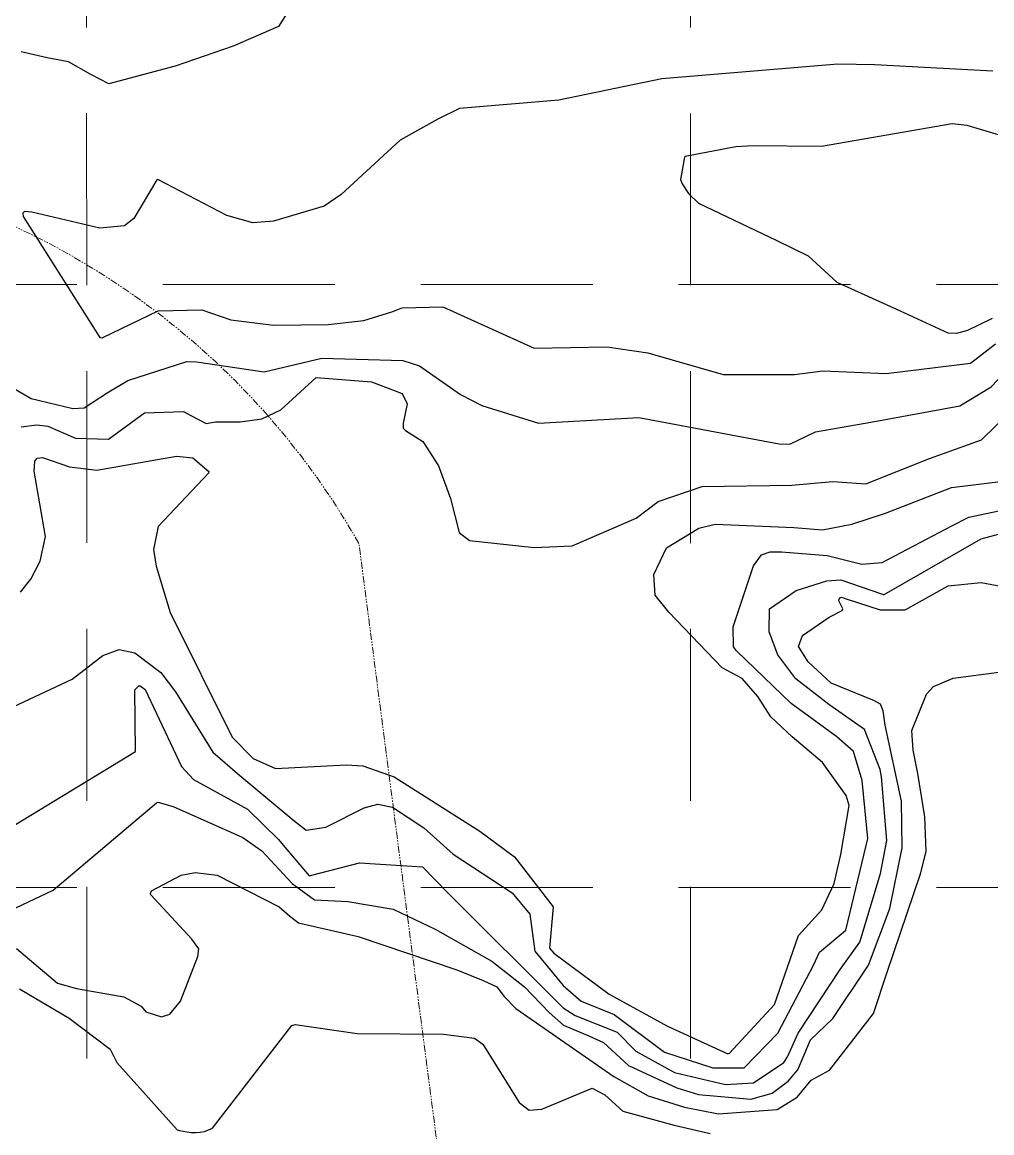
# Model space of a CAD drawing. Header units: inches. Extents: x 2520351 to 2523325, y 7106287 to 7111535.
# Drawn here: x 2520930.8 to 2521015.4, y 7109269.2 to 7109366.1 of the extents above; entities that cross this region are included whole.
import ezdxf

# ---------------------------------------------------------------- set-up
doc = ezdxf.new("R2010")
doc.units = ezdxf.units.IN
doc.header["$MEASUREMENT"] = 0
for name, pattern in [('DASHED', [0.75, 0.5, -0.25]), ('HIDDEN', [0.375, 0.25, -0.125]), ('Xbndy-SC$0$PHANTOM2', [1.25, 0.625, -0.125, 0.125, -0.125, 0.125, -0.125])]:
    doc.linetypes.add(name, pattern=pattern)
for name, color, linetype in [('CONTOURS', 35, 'Continuous'), ('GRID', 254, 'DASHED'), ('XPAV-sc1$0$p-foc', 11, 'Continuous')]:
    doc.layers.add(name, color=color, linetype=linetype)
doc.layers.add('Xbndy-SC$0$ROW-EX', color=5, linetype='Xbndy-SC$0$PHANTOM2', lineweight=0)

msp = doc.modelspace()

# ---------------------------------------------------------------- linework, layer by layer
at = {"layer": 'CONTOURS'}
for p, q in [((2520954.1, 7109367.25, 733), (2520953.14, 7109365.75, 733)), ((2520953.14, 7109365.75, 733), (2520949.19, 7109364.03, 733)), ((2520932.97, 7109363, 733), (2520930.7, 7109363.53, 733)), ((2520949.19, 7109364.03, 733), (2520944.13, 7109362.26, 733)), ((2520934.81, 7109362.65, 733), (2520932.97, 7109363, 733)), ((2520936.76, 7109361.56, 733), (2520934.81, 7109362.65, 733)), ((2520938.34, 7109360.73, 733), (2520936.76, 7109361.56, 733)), ((2520944.13, 7109362.26, 733), (2520938.34, 7109360.73, 733)), ((2521001.93, 7109362.46, 732), (2520986.57, 7109361.17, 732)), ((2521005.16, 7109362.39, 732), (2521001.93, 7109362.46, 732)), ((2521015.45, 7109361.83, 732), (2521005.16, 7109362.39, 732)), ((2520986.57, 7109361.17, 732), (2520977.6, 7109359.32, 732)), ((2520977.6, 7109359.32, 732), (2520968.93, 7109358.57, 732)), ((2520968.93, 7109358.57, 732), (2520967.05, 7109357.64, 732)), ((2520967.05, 7109357.64, 732), (2520963.74, 7109355.83, 732)), ((2521011.9, 7109357.23, 731), (2521000.51, 7109355.26, 731)), ((2521013.22, 7109357.1, 731), (2521011.9, 7109357.23, 731)), ((2521016.04, 7109356.24, 731), (2521013.22, 7109357.1, 731)), ((2520963.74, 7109355.83, 732), (2520958.6, 7109351.08, 732)), ((2520993.03, 7109355.22, 731), (2520988.62, 7109354.39, 731)), ((2520994.55, 7109355.32, 731), (2520993.03, 7109355.22, 731)), ((2521000.51, 7109355.26, 731), (2520994.55, 7109355.32, 731)), ((2520988.57, 7109354.34, 731), (2520988.21, 7109352.39, 731)), ((2520988.62, 7109354.39, 731), (2520988.57, 7109354.34, 731)), ((2520942.52, 7109352.36, 732), (2520940.53, 7109348.98, 732)), ((2520942.62, 7109352.39, 732), (2520942.52, 7109352.36, 732)), ((2520948.62, 7109349.24, 732), (2520942.62, 7109352.39, 732)), ((2520988.21, 7109352.39, 731), (2520988.36, 7109352, 731)), ((2520988.36, 7109352, 731), (2520988.9, 7109351.15, 731)), ((2520958.6, 7109351.08, 732), (2520957.11, 7109350.05, 732)), ((2520988.9, 7109351.15, 731), (2520989.77, 7109350.31, 731)), ((2520957.11, 7109350.05, 732), (2520952.71, 7109348.76, 732)), ((2520989.77, 7109350.31, 731), (2520996.62, 7109347.05, 731)), ((2520930.97, 7109349.59, 732), (2520930.83, 7109349.45, 732)), ((2520930.83, 7109349.45, 732), (2520930.85, 7109349.15, 732)), ((2520930.85, 7109349.15, 732), (2520937.49, 7109338.68, 732)), ((2520931.63, 7109349.54, 732), (2520930.97, 7109349.59, 732)), ((2520937.56, 7109348.14, 732), (2520931.63, 7109349.54, 732)), ((2520940.53, 7109348.98, 732), (2520939.7, 7109348.35, 732)), ((2520950.91, 7109348.61, 732), (2520948.62, 7109349.24, 732)), ((2520939.7, 7109348.35, 732), (2520937.56, 7109348.14, 732)), ((2520952.71, 7109348.76, 732), (2520950.91, 7109348.61, 732)), ((2520996.62, 7109347.05, 731), (2520999.36, 7109345.72, 731)), ((2520999.36, 7109345.72, 731), (2521001.84, 7109343.42, 731)), ((2521001.84, 7109343.42, 731), (2521007.37, 7109340.92, 731)), ((2520963.03, 7109340.83, 732), (2520963.93, 7109341.18, 732)), ((2520963.93, 7109341.18, 732), (2520967.47, 7109341.26, 732)), ((2520967.47, 7109341.26, 732), (2520975.44, 7109337.65, 732)), ((2520937.81, 7109338.6, 732), (2520942.63, 7109340.92, 732)), ((2520942.63, 7109340.92, 732), (2520946.44, 7109341.02, 732)), ((2520946.44, 7109341.02, 732), (2520948.98, 7109340.13, 732)), ((2520960.58, 7109340.09, 732), (2520963.03, 7109340.83, 732)), ((2521007.37, 7109340.92, 731), (2521011.52, 7109339.01, 731)), ((2521013.28, 7109339.22, 731), (2521015.42, 7109340.27, 731)), ((2520948.98, 7109340.13, 732), (2520952.7, 7109339.66, 732)), ((2520952.7, 7109339.66, 732), (2520957.46, 7109339.72, 732)), ((2520957.46, 7109339.72, 732), (2520960.58, 7109340.09, 732)), ((2520937.49, 7109338.68, 732), (2520937.56, 7109338.58, 732)), ((2520937.56, 7109338.58, 732), (2520937.75, 7109338.56, 732)), ((2520937.75, 7109338.56, 732), (2520937.81, 7109338.6, 732)), ((2521011.52, 7109339.01, 731), (2521012.32, 7109338.98, 731)), ((2521012.32, 7109338.98, 731), (2521013.28, 7109339.22, 731)), ((2520975.44, 7109337.65, 732), (2520981.77, 7109337.78, 732)), ((2520981.77, 7109337.78, 732), (2520985.35, 7109337.25, 732)), ((2521013.51, 7109336.35, 732), (2521015.68, 7109338.03, 732)), ((2520940, 7109334.85, 733), (2520945.13, 7109336.5, 733)), ((2520945.13, 7109336.5, 733), (2520945.98, 7109336.46, 733)), ((2520945.98, 7109336.46, 733), (2520951.9, 7109335.61, 733)), ((2520951.9, 7109335.61, 733), (2520956.92, 7109336.78, 733)), ((2520956.92, 7109336.78, 733), (2520963.98, 7109336.6, 733)), ((2520963.98, 7109336.6, 733), (2520965.45, 7109336.13, 733)), ((2520985.35, 7109337.25, 732), (2520991.93, 7109335.37, 732)), ((2521006.15, 7109335.45, 732), (2521013.51, 7109336.35, 732)), ((2520965.45, 7109336.13, 733), (2520969.02, 7109333.61, 733)), ((2520991.93, 7109335.37, 732), (2520998.15, 7109335.37, 732)), ((2520998.15, 7109335.37, 732), (2521000.64, 7109335.68, 732)), ((2521000.64, 7109335.68, 732), (2521006.15, 7109335.45, 732)), ((2521015.31, 7109334.29, 733), (2521016.87, 7109335.95, 733)), ((2520928.32, 7109335.16, 733), (2520931.56, 7109333.26, 733)), ((2520938.2, 7109333.76, 733), (2520940, 7109334.85, 733)), ((2520953.33, 7109332.29, 734), (2520956.42, 7109335.1, 734)), ((2520956.42, 7109335.1, 734), (2520961.25, 7109334.73, 734)), ((2520961.25, 7109334.73, 734), (2520963.94, 7109333.72, 734)), ((2520936.18, 7109332.46, 733), (2520938.2, 7109333.76, 733)), ((2520963.94, 7109333.72, 734), (2520964.35, 7109332.79, 734)), ((2520969.02, 7109333.61, 733), (2520970.89, 7109332.65, 733)), ((2521012.58, 7109332.63, 733), (2521015.31, 7109334.29, 733)), ((2520931.56, 7109333.26, 733), (2520935.21, 7109332.4, 733)), ((2520935.21, 7109332.4, 733), (2520936.18, 7109332.46, 733)), ((2520964.35, 7109332.79, 734), (2520964, 7109331.12, 734)), ((2520970.89, 7109332.65, 733), (2520975.83, 7109331.11, 733)), ((2521004.82, 7109331.2, 733), (2521012.58, 7109332.63, 733)), ((2520938.32, 7109329.71, 734), (2520941.46, 7109332.03, 734)), ((2520941.46, 7109332.03, 734), (2520944.86, 7109332.13, 734)), ((2520944.86, 7109332.13, 734), (2520945.56, 7109331.76, 734)), ((2520945.56, 7109331.76, 734), (2520946.84, 7109331.08, 734)), ((2520949.79, 7109331.23, 734), (2520951.67, 7109331.49, 734)), ((2520951.67, 7109331.49, 734), (2520953.33, 7109332.29, 734)), ((2520975.83, 7109331.11, 733), (2520984.58, 7109331.61, 733)), ((2520984.58, 7109331.61, 733), (2520996.83, 7109329.31, 733)), ((2521014.46, 7109329.67, 734), (2521016.9, 7109332.04, 734)), ((2520930.7, 7109330.81, 734), (2520932.05, 7109330.98, 734)), ((2520932.05, 7109330.98, 734), (2520933.01, 7109330.85, 734)), ((2520933.01, 7109330.85, 734), (2520935.43, 7109329.81, 734)), ((2520946.84, 7109331.08, 734), (2520947.64, 7109331.24, 734)), ((2520947.64, 7109331.24, 734), (2520949.79, 7109331.23, 734)), ((2520964, 7109331.12, 734), (2520964, 7109330.68, 734)), ((2520964, 7109330.68, 734), (2520964.23, 7109330.48, 734)), ((2520999.98, 7109330.36, 733), (2521004.82, 7109331.2, 733)), ((2520935.43, 7109329.81, 734), (2520938.32, 7109329.71, 734)), ((2520964.23, 7109330.48, 734), (2520965.72, 7109329.52, 734)), ((2520997.76, 7109329.29, 733), (2520999.98, 7109330.36, 733)), ((2521009.92, 7109328.04, 734), (2521014.46, 7109329.67, 734)), ((2520965.72, 7109329.52, 734), (2520967.09, 7109327.38, 734)), ((2520996.83, 7109329.31, 733), (2520997.76, 7109329.29, 733)), ((2520931.82, 7109326.93, 735), (2520931.87, 7109327.8, 735)), ((2520931.87, 7109327.8, 735), (2520932.09, 7109328.07, 735)), ((2520932.09, 7109328.07, 735), (2520932.56, 7109328.12, 735)), ((2520932.56, 7109328.12, 735), (2520934.91, 7109327.3, 735)), ((2520937.3, 7109327.01, 735), (2520944.25, 7109328.25, 735)), ((2520944.25, 7109328.25, 735), (2520945.67, 7109328.08, 735)), ((2520945.67, 7109328.08, 735), (2520947.05, 7109326.9, 735)), ((2521004.38, 7109325.81, 734), (2521009.92, 7109328.04, 734)), ((2520932.82, 7109321.22, 735), (2520931.82, 7109326.93, 735)), ((2520934.91, 7109327.3, 735), (2520937.3, 7109327.01, 735)), ((2520947.04, 7109326.74, 735), (2520942.64, 7109322.1, 735)), ((2520947.05, 7109326.9, 735), (2520947.04, 7109326.74, 735)), ((2520967.09, 7109327.38, 734), (2520968.13, 7109324.55, 734)), ((2520990.1, 7109325.59, 734), (2520997.92, 7109325.71, 734)), ((2520997.92, 7109325.71, 734), (2521001.49, 7109326.02, 734)), ((2521001.49, 7109326.02, 734), (2521004.38, 7109325.81, 734)), ((2521011.84, 7109325.5, 735), (2521018.36, 7109326.29, 735)), ((2520986.26, 7109324.28, 734), (2520990.1, 7109325.59, 734)), ((2521006.08, 7109323.25, 735), (2521011.84, 7109325.5, 735)), ((2520968.13, 7109324.55, 734), (2520968.9, 7109321.58, 734)), ((2520984.33, 7109322.84, 734), (2520986.26, 7109324.28, 734)), ((2520978.76, 7109320.4, 734), (2520984.33, 7109322.84, 734)), ((2521003.16, 7109322.3, 735), (2521006.08, 7109323.25, 735)), ((2521011.88, 7109322.16, 736), (2521013.36, 7109322.92, 736)), ((2521013.36, 7109322.92, 736), (2521016.52, 7109323.59, 736)), ((2520942.64, 7109322.1, 735), (2520942.24, 7109320.1, 735)), ((2520987, 7109320.24, 735), (2520989.81, 7109321.95, 735)), ((2520989.81, 7109321.95, 735), (2520991.24, 7109322.3, 735)), ((2520991.24, 7109322.3, 735), (2520998.09, 7109322.01, 735)), ((2520998.09, 7109322.01, 735), (2521000.59, 7109321.81, 735)), ((2521000.59, 7109321.81, 735), (2521003.16, 7109322.3, 735)), ((2521005.79, 7109318.97, 736), (2521011.88, 7109322.16, 736)), ((2520932.36, 7109319.07, 735), (2520932.82, 7109321.22, 735)), ((2520968.9, 7109321.58, 734), (2520969.79, 7109320.87, 734)), ((2520969.79, 7109320.87, 734), (2520975.43, 7109320.26, 734)), ((2521005.98, 7109316.15, 737), (2521014.45, 7109321.02, 737)), ((2521014.45, 7109321.02, 737), (2521016.71, 7109321.63, 737)), ((2520942.24, 7109320.1, 735), (2520942.47, 7109318.63, 735)), ((2520975.43, 7109320.26, 734), (2520978.76, 7109320.4, 734)), ((2520985.89, 7109317.9, 735), (2520987, 7109320.24, 735)), ((2520995.27, 7109319.63, 736), (2520996.02, 7109319.89, 736)), ((2520996.02, 7109319.89, 736), (2520997.02, 7109319.88, 736)), ((2520997.02, 7109319.88, 736), (2521000.99, 7109319.56, 736)), ((2520931.52, 7109317.51, 735), (2520932.36, 7109319.07, 735)), ((2520994.59, 7109318.66, 736), (2520995.27, 7109319.63, 736)), ((2521000.99, 7109319.56, 736), (2521004.02, 7109318.82, 736)), ((2521004.02, 7109318.82, 736), (2521005.79, 7109318.97, 736)), ((2520942.47, 7109318.63, 735), (2520943.69, 7109314.59, 735)), ((2520992.8, 7109313.33, 736), (2520994.59, 7109318.66, 736)), ((2520930.64, 7109316.38, 735), (2520931.52, 7109317.51, 735)), ((2520986.01, 7109316.12, 735), (2520985.89, 7109317.9, 735)), ((2520998.3, 7109316.51, 737), (2521000.97, 7109317.36, 737)), ((2521000.97, 7109317.36, 737), (2521002.19, 7109317.44, 737)), ((2521002.19, 7109317.44, 737), (2521005.75, 7109316.21, 737)), ((2521011.56, 7109316.91, 738), (2521014.43, 7109317.21, 738)), ((2521014.43, 7109317.21, 738), (2521018.98, 7109316.37, 738)), ((2520987.18, 7109314.63, 735), (2520986.01, 7109316.12, 735)), ((2520995.96, 7109314.92, 737), (2520998.3, 7109316.51, 737)), ((2521005.75, 7109316.21, 737), (2521005.83, 7109316.18, 737)), ((2521005.83, 7109316.18, 737), (2521005.9, 7109316.16, 737)), ((2521005.9, 7109316.16, 737), (2521005.98, 7109316.15, 737)), ((2521007.81, 7109314.84, 738), (2521011.56, 7109316.91, 738)), ((2521002.02, 7109315.6, 738), (2521002.06, 7109315.75, 738)), ((2521002.38, 7109314.91, 738), (2521002.02, 7109315.6, 738)), ((2521002.06, 7109315.75, 738), (2521002.14, 7109315.88, 738)), ((2521002.14, 7109315.88, 738), (2521002.26, 7109315.92, 738)), ((2521002.26, 7109315.92, 738), (2521002.65, 7109315.79, 738)), ((2521002.65, 7109315.79, 738), (2521005.63, 7109314.84, 738)), ((2520943.69, 7109314.59, 735), (2520949.11, 7109303.72, 735)), ((2520991.84, 7109309.76, 735), (2520987.18, 7109314.63, 735)), ((2520995.93, 7109312.9, 737), (2520995.96, 7109314.92, 737)), ((2520998.86, 7109312.59, 738), (2521001.18, 7109314.18, 738)), ((2521001.18, 7109314.18, 738), (2521002.31, 7109314.78, 738)), ((2521002.31, 7109314.78, 738), (2521002.38, 7109314.91, 738)), ((2521005.63, 7109314.84, 738), (2521007.81, 7109314.84, 738)), ((2520992.82, 7109311.59, 736), (2520992.8, 7109313.33, 736)), ((2520996.7, 7109310.9, 737), (2520995.93, 7109312.9, 737)), ((2520998.51, 7109311.62, 738), (2520998.86, 7109312.59, 738)), ((2520937.81, 7109310.83, 736), (2520939.23, 7109311.36, 736)), ((2520939.23, 7109311.36, 736), (2520940.61, 7109311.06, 736)), ((2520993.08, 7109311.26, 736), (2520992.82, 7109311.59, 736)), ((2520997.86, 7109306.65, 736), (2520993.08, 7109311.26, 736)), ((2520999.35, 7109310.29, 738), (2520998.51, 7109311.62, 738)), ((2520935.13, 7109308.78, 736), (2520937.81, 7109310.83, 736)), ((2520940.61, 7109311.06, 736), (2520942.88, 7109309.37, 736)), ((2520998.28, 7109308.81, 737), (2520996.7, 7109310.9, 737)), ((2521001.35, 7109308.42, 738), (2520999.35, 7109310.29, 738)), ((2520942.88, 7109309.37, 736), (2520944.15, 7109307.68, 736)), ((2520993.6, 7109308.84, 735), (2520991.84, 7109309.76, 735)), ((2521012, 7109308.86, 739), (2521015.97, 7109309.4, 739)), ((2520926.71, 7109304.84, 736), (2520935.13, 7109308.78, 736)), ((2520994.95, 7109307.26, 735), (2520993.6, 7109308.84, 735)), ((2521001.14, 7109306.57, 737), (2520998.28, 7109308.81, 737)), ((2521005.13, 7109306.89, 738), (2521001.35, 7109308.42, 738)), ((2521010.29, 7109308.14, 739), (2521012, 7109308.86, 739)), ((2520940.61, 7109307.83, 737), (2520940.96, 7109308.2, 737)), ((2520940.66, 7109302.47, 737), (2520940.61, 7109307.83, 737)), ((2520940.96, 7109308.2, 737), (2520941.06, 7109308.2, 737)), ((2520941.06, 7109308.2, 737), (2520941.5, 7109307.86, 737)), ((2520941.5, 7109307.86, 737), (2520944.69, 7109301.15, 737)), ((2520944.15, 7109307.68, 736), (2520947.42, 7109302.4, 736)), ((2520996.09, 7109305.48, 735), (2520994.95, 7109307.26, 735)), ((2521008.4, 7109304.28, 739), (2521009.66, 7109307.48, 739)), ((2521009.66, 7109307.48, 739), (2521010.29, 7109308.14, 739)), ((2521001.85, 7109303.74, 736), (2520997.86, 7109306.65, 736)), ((2521004.27, 7109304.39, 737), (2521001.14, 7109306.57, 737)), ((2521005.65, 7109306.58, 738), (2521005.13, 7109306.89, 738)), ((2521005.9, 7109306.02, 738), (2521005.65, 7109306.58, 738)), ((2520997.94, 7109303.73, 735), (2520996.09, 7109305.48, 735)), ((2521006.05, 7109304.76, 738), (2521005.9, 7109306.02, 738)), ((2521005.64, 7109300.88, 737), (2521004.27, 7109304.39, 737)), ((2521007.5, 7109298.12, 738), (2521006.05, 7109304.76, 738)), ((2520949.11, 7109303.72, 735), (2520950.94, 7109301.84, 735)), ((2521000.59, 7109301.49, 735), (2520997.94, 7109303.73, 735)), ((2521003.3, 7109302.47, 736), (2521001.85, 7109303.74, 736)), ((2521008.51, 7109302.59, 739), (2521008.4, 7109304.28, 739)), ((2520928.69, 7109295.2, 737), (2520940.66, 7109302.47, 737)), ((2520947.42, 7109302.4, 736), (2520949.76, 7109300.36, 736)), ((2521004.07, 7109299.94, 736), (2521003.3, 7109302.47, 736)), ((2521008.92, 7109300.54, 739), (2521008.51, 7109302.59, 739)), ((2520950.94, 7109301.84, 735), (2520952.89, 7109300.97, 735)), ((2521002.65, 7109298.61, 735), (2521000.59, 7109301.49, 735)), ((2520944.69, 7109301.15, 737), (2520945.72, 7109300.03, 737)), ((2520952.89, 7109300.97, 735), (2520959.03, 7109301.3, 735)), ((2520959.03, 7109301.3, 735), (2520960.5, 7109301.21, 735)), ((2520960.5, 7109301.21, 735), (2520963.24, 7109300.25, 735)), ((2521005.74, 7109300.26, 737), (2521005.64, 7109300.88, 737)), ((2521009.52, 7109296.75, 739), (2521008.92, 7109300.54, 739)), ((2520945.72, 7109300.03, 737), (2520950.43, 7109297.44, 737)), ((2520949.76, 7109300.36, 736), (2520954.47, 7109296.45, 736)), ((2520963.24, 7109300.25, 735), (2520970.69, 7109295.52, 735)), ((2521004.56, 7109294.86, 736), (2521004.07, 7109299.94, 736)), ((2521006.22, 7109294.69, 737), (2521005.74, 7109300.26, 737)), ((2521002.91, 7109297.75, 735), (2521002.65, 7109298.61, 735)), ((2520933.47, 7109290.37, 738), (2520942.5, 7109297.99, 738)), ((2520942.5, 7109297.99, 738), (2520942.6, 7109298.04, 738)), ((2520942.6, 7109298.04, 738), (2520943.96, 7109297.66, 738)), ((2520943.96, 7109297.66, 738), (2520950.02, 7109294.97, 738)), ((2520957.28, 7109295.86, 736), (2520960.61, 7109297.55, 736)), ((2520960.61, 7109297.55, 736), (2520961.8, 7109297.87, 736)), ((2520961.8, 7109297.87, 736), (2520963.08, 7109297.6, 736)), ((2520963.08, 7109297.6, 736), (2520965.83, 7109295.79, 736)), ((2521002.21, 7109293.46, 735), (2521002.91, 7109297.75, 735)), ((2521007.56, 7109294.06, 738), (2521007.5, 7109298.12, 738)), ((2520950.43, 7109297.44, 737), (2520953.14, 7109294.79, 737)), ((2521009.64, 7109293.74, 739), (2521009.52, 7109296.75, 739)), ((2520954.47, 7109296.45, 736), (2520955.54, 7109295.59, 736)), ((2520955.54, 7109295.59, 736), (2520957.28, 7109295.86, 736)), ((2520965.83, 7109295.79, 736), (2520968.38, 7109293.49, 736)), ((2520950.02, 7109294.97, 738), (2520951.67, 7109293.79, 738)), ((2520953.14, 7109294.79, 737), (2520953.54, 7109294.28, 737)), ((2520970.69, 7109295.52, 735), (2520973.73, 7109293.27, 735)), ((2521002.63, 7109286.87, 736), (2521004.56, 7109294.86, 736)), ((2521005.65, 7109291.82, 737), (2521006.22, 7109294.69, 737)), ((2520951.67, 7109293.79, 738), (2520954.34, 7109290.94, 738)), ((2520953.54, 7109294.28, 737), (2520955.81, 7109291.62, 737)), ((2521006.48, 7109288.77, 738), (2521007.56, 7109294.06, 738)), ((2521009.15, 7109291.78, 739), (2521009.64, 7109293.74, 739)), ((2520955.81, 7109291.62, 737), (2520960.21, 7109292.74, 737)), ((2520960.21, 7109292.74, 737), (2520965.71, 7109292.4, 737)), ((2520968.38, 7109293.49, 736), (2520973.52, 7109290.12, 736)), ((2520973.73, 7109293.27, 735), (2520977.1, 7109288.91, 735)), ((2521001.61, 7109290.94, 735), (2521002.21, 7109293.46, 735)), ((2520944.65, 7109291.67, 739), (2520945.88, 7109291.91, 739)), ((2520945.88, 7109291.91, 739), (2520947.79, 7109291.66, 739)), ((2520965.71, 7109292.4, 737), (2520967.92, 7109290.13, 737)), ((2521003.86, 7109285.81, 737), (2521005.65, 7109291.82, 737)), ((2521006.24, 7109283.2, 739), (2521009.15, 7109291.78, 739)), ((2520942.06, 7109290.29, 739), (2520944.65, 7109291.67, 739)), ((2520947.79, 7109291.66, 739), (2520953.19, 7109288.91, 739)), ((2520954.34, 7109290.94, 738), (2520956.27, 7109289.52, 738)), ((2521000.54, 7109288.64, 735), (2521001.61, 7109290.94, 735)), ((2520930.21, 7109288.82, 738), (2520933.47, 7109290.37, 738)), ((2520941.96, 7109290.08, 739), (2520942.06, 7109290.29, 739)), ((2520941.99, 7109289.95, 739), (2520941.96, 7109290.08, 739)), ((2520945.57, 7109286.09, 739), (2520941.99, 7109289.95, 739)), ((2520967.92, 7109290.13, 737), (2520977.96, 7109280.08, 737)), ((2520973.52, 7109290.12, 736), (2520975.05, 7109288.26, 736)), ((2520953.19, 7109288.91, 739), (2520954.09, 7109288.11, 739)), ((2520956.27, 7109289.52, 738), (2520959.2, 7109289.37, 738)), ((2520959.2, 7109289.37, 738), (2520963.13, 7109288.71, 738)), ((2520977.1, 7109288.91, 735), (2520976.79, 7109285.31, 735)), ((2520954.09, 7109288.11, 739), (2520954.88, 7109287.5, 739)), ((2520963.13, 7109288.71, 738), (2520966.8, 7109286.95, 738)), ((2520975.05, 7109288.26, 736), (2520975.5, 7109285.04, 736)), ((2520998.49, 7109286.41, 735), (2521000.54, 7109288.64, 735)), ((2521004.61, 7109283.8, 738), (2521006.48, 7109288.77, 738)), ((2520954.88, 7109287.5, 739), (2520960.08, 7109286.32, 739)), ((2520966.8, 7109286.95, 738), (2520971.75, 7109284.16, 738)), ((2520946.19, 7109285.23, 739), (2520945.57, 7109286.09, 739)), ((2520960.08, 7109286.32, 739), (2520968.71, 7109283.4, 739)), ((2520996.4, 7109280.39, 735), (2520998.49, 7109286.41, 735)), ((2521000.33, 7109284.94, 736), (2521002.63, 7109286.87, 736)), ((2520930.27, 7109285.27, 739), (2520933.87, 7109282.25, 739)), ((2520946.1, 7109284.56, 739), (2520946.19, 7109285.23, 739)), ((2520975.5, 7109285.04, 736), (2520977.96, 7109282.03, 736)), ((2520976.79, 7109285.31, 735), (2520977.15, 7109284.85, 735)), ((2521002.15, 7109283.44, 737), (2521003.86, 7109285.81, 737)), ((2520944.6, 7109280.66, 739), (2520946.1, 7109284.56, 739)), ((2520971.75, 7109284.16, 738), (2520974.59, 7109281.92, 738)), ((2520977.15, 7109284.85, 735), (2520981.98, 7109281.29, 735)), ((2520999.82, 7109283.82, 736), (2521000.33, 7109284.94, 736)), ((2520968.71, 7109283.4, 739), (2520971, 7109282.48, 739)), ((2520996.69, 7109277.89, 736), (2520999.82, 7109283.82, 736)), ((2520998.47, 7109277.89, 737), (2521002.15, 7109283.44, 737)), ((2521001.5, 7109279.15, 738), (2521004.61, 7109283.8, 738)), ((2521005.05, 7109279.6, 739), (2521006.24, 7109283.2, 739)), ((2520933.87, 7109282.25, 739), (2520935.51, 7109281.79, 739)), ((2520971, 7109282.48, 739), (2520972.19, 7109281.92, 739)), ((2520930.54, 7109281.76, 740), (2520934.87, 7109279.18, 740)), ((2520935.51, 7109281.79, 739), (2520939.64, 7109281.06, 739)), ((2520972.19, 7109281.92, 739), (2520972.82, 7109281.07, 739)), ((2520972.82, 7109281.07, 739), (2520973.83, 7109280.02, 739)), ((2520974.59, 7109281.92, 738), (2520976.75, 7109279.68, 738)), ((2520977.96, 7109282.03, 736), (2520979.54, 7109280.68, 736)), ((2520981.98, 7109281.29, 735), (2520987.07, 7109278.5, 735)), ((2520939.64, 7109281.06, 739), (2520941.16, 7109280.23, 739)), ((2520941.16, 7109280.23, 739), (2520941.57, 7109279.73, 739)), ((2520943.66, 7109279.54, 739), (2520944.6, 7109280.66, 739)), ((2520979.54, 7109280.68, 736), (2520982.41, 7109279.51, 736)), ((2520992.49, 7109276.12, 735), (2520996.4, 7109280.39, 735)), ((2520934.87, 7109279.18, 740), (2520938.46, 7109276.48, 740)), ((2520941.57, 7109279.73, 739), (2520942.93, 7109279.3, 739)), ((2520942.93, 7109279.3, 739), (2520943.66, 7109279.54, 739)), ((2520973.83, 7109280.02, 739), (2520982.39, 7109274.11, 739)), ((2520976.75, 7109279.68, 738), (2520978.01, 7109278.57, 738)), ((2520977.96, 7109280.08, 737), (2520979.03, 7109279.42, 737)), ((2520979.03, 7109279.42, 737), (2520982.68, 7109277.98, 737)), ((2520982.41, 7109279.51, 736), (2520986.81, 7109276.22, 736)), ((2520999.56, 7109277.29, 738), (2521001.5, 7109279.15, 738)), ((2521002.47, 7109276.26, 739), (2521005.05, 7109279.6, 739)), ((2520947.38, 7109269.6, 740), (2520954.3, 7109278.56, 740)), ((2520954.3, 7109278.56, 740), (2520954.58, 7109278.63, 740)), ((2520954.58, 7109278.63, 740), (2520959.99, 7109277.85, 740)), ((2520978.01, 7109278.57, 738), (2520980.27, 7109277.63, 738)), ((2520987.07, 7109278.5, 735), (2520992.34, 7109276.09, 735)), ((2520959.99, 7109277.85, 740), (2520967.54, 7109277.79, 740)), ((2520967.54, 7109277.79, 740), (2520970.24, 7109277.44, 740)), ((2520970.24, 7109277.44, 740), (2520970.97, 7109276.93, 740)), ((2520980.27, 7109277.63, 738), (2520981.49, 7109277.07, 738)), ((2520982.68, 7109277.98, 737), (2520984.32, 7109276.31, 737)), ((2520993.77, 7109274.84, 736), (2520996.69, 7109277.89, 736)), ((2520997.54, 7109275.82, 737), (2520998.47, 7109277.89, 737)), ((2520998.44, 7109274.69, 738), (2520999.56, 7109277.29, 738)), ((2520938.46, 7109276.48, 740), (2520939.03, 7109275.32, 740)), ((2520970.97, 7109276.93, 740), (2520974.13, 7109271.83, 740)), ((2520981.49, 7109277.07, 738), (2520983.66, 7109275.05, 738)), ((2520984.32, 7109276.31, 737), (2520987.68, 7109274.46, 737)), ((2521001.22, 7109274.65, 739), (2521002.47, 7109276.26, 739)), ((2520939.03, 7109275.32, 740), (2520944.31, 7109269.44, 740)), ((2520986.81, 7109276.22, 736), (2520991.04, 7109274.86, 736)), ((2520992.34, 7109276.09, 735), (2520992.49, 7109276.12, 735)), ((2520994.57, 7109273.54, 737), (2520997.22, 7109275.32, 737)), ((2520997.22, 7109275.32, 737), (2520997.54, 7109275.82, 737)), ((2520983.66, 7109275.05, 738), (2520987.9, 7109273.11, 738)), ((2520987.68, 7109274.46, 737), (2520992.14, 7109273.4, 737)), ((2520991.04, 7109274.86, 736), (2520993.77, 7109274.84, 736)), ((2520997.6, 7109273.69, 738), (2520998.44, 7109274.69, 738)), ((2520999.6, 7109273.79, 739), (2521001.22, 7109274.65, 739)), ((2520982.39, 7109274.11, 739), (2520985.39, 7109272.4, 739)), ((2520992.14, 7109273.4, 737), (2520994.57, 7109273.54, 737)), ((2520996.22, 7109272.64, 738), (2520997.6, 7109273.69, 738)), ((2520998.38, 7109272.29, 739), (2520999.6, 7109273.79, 739)), ((2520976.11, 7109271.25, 740), (2520980.5, 7109273.07, 740)), ((2520980.5, 7109273.07, 740), (2520981.61, 7109272.51, 740)), ((2520981.61, 7109272.51, 740), (2520983.19, 7109271.08, 740)), ((2520981.61, 7109272.51, 740), (2520981.61, 7109272.51, 740)), ((2520985.39, 7109272.4, 739), (2520988.56, 7109271.41, 739)), ((2520987.9, 7109273.11, 738), (2520989.77, 7109272.54, 738)), ((2520989.77, 7109272.54, 738), (2520994.35, 7109272.13, 738)), ((2520994.35, 7109272.13, 738), (2520996.22, 7109272.64, 738)), ((2520974.13, 7109271.83, 740), (2520975.01, 7109271.15, 740)), ((2520988.56, 7109271.41, 739), (2520991.51, 7109270.85, 739)), ((2520996.65, 7109271.21, 739), (2520998.38, 7109272.29, 739)), ((2520975.01, 7109271.15, 740), (2520976.11, 7109271.25, 740)), ((2520983.19, 7109271.08, 740), (2520987.65, 7109269.85, 740)), ((2520991.51, 7109270.85, 739), (2520996.65, 7109271.21, 739)), ((2520944.31, 7109269.44, 740), (2520944.4, 7109269.4, 740)), ((2520946.69, 7109269.3, 740), (2520947.38, 7109269.6, 740)), ((2520987.65, 7109269.85, 740), (2520990.79, 7109269.12, 740)), ((2520944.4, 7109269.4, 740), (2520944.5, 7109269.38, 740)), ((2520944.5, 7109269.38, 740), (2520945.15, 7109269.26, 740)), ((2520945.15, 7109269.26, 740), (2520945.53, 7109269.22, 740)), ((2520945.53, 7109269.22, 740), (2520945.92, 7109269.2, 740)), ((2520945.92, 7109269.2, 740), (2520946.3, 7109269.24, 740)), ((2520946.3, 7109269.24, 740), (2520946.69, 7109269.3, 740))]:
    msp.add_line(p, q, dxfattribs=at)
at = {"layer": 'GRID', "color": 252, "linetype": 'HIDDEN', "lineweight": 0, "ltscale": 60}
for p, q in [((2520936.606, 7106553.163), (2520936.384, 7109604.621)), ((2520988.924, 7106553.154), (2520989.089, 7109604.523)), ((2520673.048, 7109343.224), (2522673.452, 7109343.224)), ((2520673.048, 7109290.582), (2522673.452, 7109290.582))]:
    msp.add_line(p, q, dxfattribs=at)
at = {"layer": 'Xbndy-SC$0$ROW-EX', "color": 0}
msp.add_line((2520969.315, 7109250.222), (2520960.155, 7109320.629), dxfattribs=at)
msp.add_arc((2520901.907, 7109287.519), 67, 29.61493, 90.59898, dxfattribs=at)
at = {"layer": 'XPAV-sc1$0$p-foc', "color": 7}
msp.add_arc((2521837.712, 7110047.84), 1487, 271.168493, 271.168493, dxfattribs=at)

doc.saveas('drawing.dxf')
